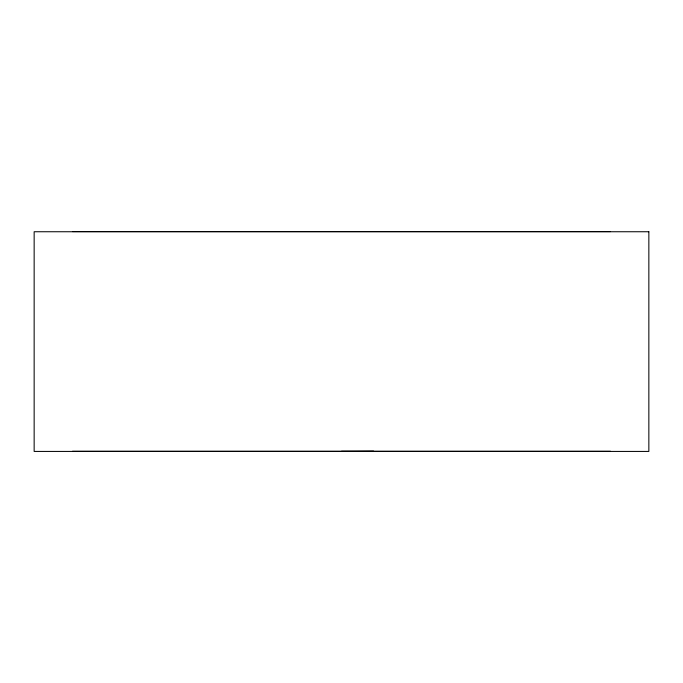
<?xml version="1.0" encoding="UTF-8"?>
<svg xmlns="http://www.w3.org/2000/svg" width="683" height="683" viewBox="0 0 683 683"><rect width="100%" height="100%" fill="white"/><g stroke="black" fill="none" stroke-linecap="round" stroke-linejoin="round"><path stroke-width="1.02" d="M72.466 231.571L610.534 231.571M72.466 451.258L610.534 451.258M373.601 451.139A272.987 18.509 0 0 1 341.5 451.267M648.85 231.742L34.15 231.742L34.15 451.429L648.85 451.429L648.85 231.742"/></g></svg>
